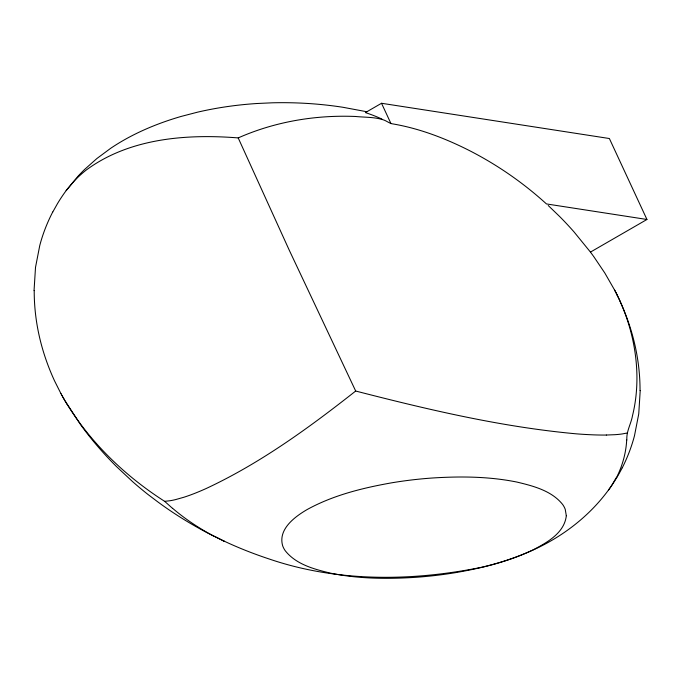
<?xml version="1.0" encoding="UTF-8"?>
<svg xmlns="http://www.w3.org/2000/svg" width="681" height="681" viewBox="0 0 681 681"><rect width="100%" height="100%" fill="white"/><g stroke="black" fill="none" stroke-linecap="round" stroke-linejoin="round"><path stroke-width="1.02" d="M34.05 290.625L35.514 267.327L39.753 245.577A424.169 244.896 0 0 1 52.709 212.021M640.208 390.605L638.744 413.903L634.505 435.644A426.085 245.994 0 0 1 622.264 467.804M626.86 440.011C626.214 431.388 631.091 423.854 632.547 415.512C635.671 402.786 637.033 389.66 636.931 376.567C636.616 348.289 629.508 320.206 617.063 294.864M622.213 467.796C602.617 506.23 567.801 535.436 528.328 552.095A206.479 119.209 0 0 1 482.097 567.179C412.38 581.395 337.997 582.315 269.999 559.263A336.269 194.145 0 0 1 225.3 541.667L224.143 541.174M52.769 212.029L57.451 203.679A351.805 203.108 0 0 1 65.648 191.293L66.474 190.178M616.177 477.798L611.887 485.144A209.927 121.201 0 0 1 608.601 489.937M66.159 190.603L78.255 175.979A295.69 170.718 0 0 1 84.716 169.348L96.923 158.494L110.705 148.288A232.553 134.268 0 0 1 122.929 140.661A225.181 130.003 0 0 1 181.274 116.4L197.405 112.203A225.905 130.429 0 0 1 256.882 103.512L272.145 102.814A232.893 134.463 0 0 1 342.952 107.283L366.846 111.752M66.67 189.914L73.412 181.87A170.863 98.651 0 0 1 86.283 170.003C129.492 138.209 186.347 133.808 238.205 137.911C274.886 121.661 315.482 114.817 355.482 116.477C365.025 117.438 375.171 116.894 384.237 120.154C387.412 121.431 390.162 123.891 393.686 124.053C419.7 128.624 444.625 138.132 468.17 149.939A347.633 200.708 0 0 1 483.927 158.426C506.349 171.246 527.349 186.551 546.46 203.934L646.95 219.478L609.376 138.524L381.53 103.274L365.391 112.595A120.843 69.768 0 0 1 381.956 119.09M606.345 435.048A153.94 88.87 0 0 1 591.057 434.75A236.997 136.83 0 0 1 576.254 433.831C501.531 427.021 428.213 409.664 355.686 391.03C308.944 427.83 260.304 463.25 206.198 488.507A219.171 126.538 0 0 1 193.574 493.819A137.885 79.609 0 0 1 183.827 497.266L175.664 499.573A50.42 29.113 0 0 1 169.961 500.748L164.64 501.335C125.772 476.487 91.535 443.74 67.181 404.412M548.214 205.492L559.705 216.575A602.668 347.948 0 0 1 574.023 231.906L590.453 252.098L646.95 219.478M627.09 433.022L622.136 433.959A58.711 33.897 0 0 1 614.815 434.699L606.345 435.031M223.019 540.646L224.577 541.369M223.887 541.046L207.731 533.053A437.721 252.719 0 0 1 157.107 501.369L148.024 494.508A523.314 302.134 0 0 1 132.616 481.654L116.442 466.536A617.829 356.699 0 0 1 80.477 424.518L64.993 400.786M223.198 540.723L214.464 536.373M172.506 508.341L164.64 501.335M590.453 252.098L593.211 255.835M593.628 256.405L604.805 272.996L614.73 290.276M66.917 404.097L62.89 397.134M64.482 399.951L61.869 395.303M60.864 393.465L62.133 395.797M60.992 393.712L54.54 380.858A606.09 349.923 0 0 1 34.212 290.625M614.688 290.191L615.079 290.94M614.986 290.77L615.428 291.613M615.292 291.357L615.769 292.285M615.59 291.936L616.45 293.622M615.888 292.524L616.79 294.294M616.475 293.69L617.122 294.967M616.773 294.277L619.719 300.372M355.686 391.03L289.28 250.242L238.205 137.911M381.53 103.274L390.971 123.61M619.642 300.381A606.09 349.923 0 0 1 640.046 390.605M626.69 440.011A265.258 153.14 0 0 1 616.416 477.841M214.345 536.449A276.665 159.737 0 0 1 172.599 508.307M566.311 515.73C564.421 533.18 546.605 542.8 532.636 550.103C508.298 561.595 481.944 568.116 455.521 572.644A256.626 148.16 0 0 1 440.973 574.79A255.077 147.266 0 0 1 415.665 577.318C387.404 579.139 358.734 578.893 330.889 573.232C314.511 569.299 296.226 564.592 285.271 550.776A49.424 28.534 0 0 1 282.683 545.847C277.805 529.333 294.669 516.845 307.054 509.592C333.264 495.147 362.752 487.928 392.018 482.761A256.66 148.186 0 0 1 407.264 480.505A255.086 147.275 0 0 1 432.29 478.011C460.501 476.198 489.094 476.436 516.888 482.063C533.308 485.987 551.636 490.678 562.659 504.493A49.441 28.542 0 0 1 565.239 509.354L566.311 515.73"/></g></svg>
